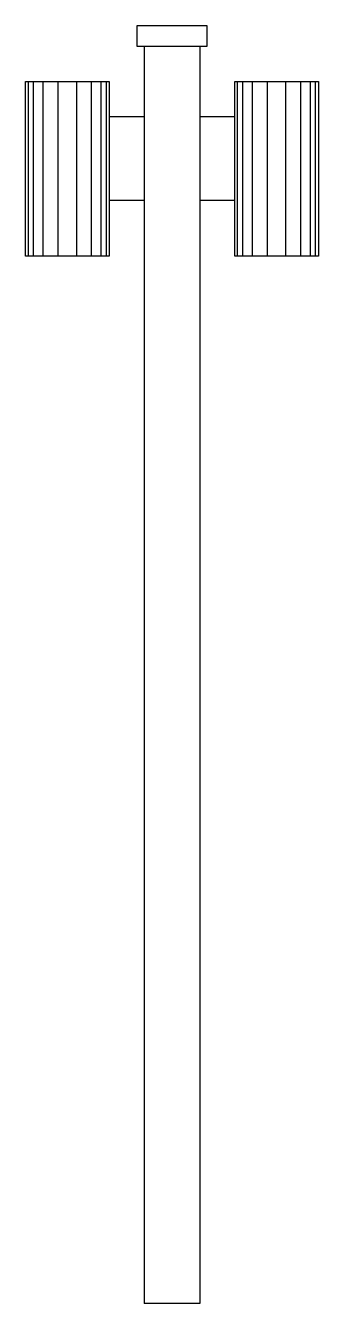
# Model space of a CAD drawing. Header units: millimetres. Extents: x -2877.29 to -2876.87, y 3735.06 to 3736.89.
import ezdxf

# ---------------------------------------------------------------- set-up
doc = ezdxf.new("R2010")
doc.units = ezdxf.units.MM
doc.header["$LTSCALE"] = 10
doc.layers.add('Ele_postes_luz', color=2, linetype='Continuous')

msp = doc.modelspace()

# ---------------------------------------------------------------- linework, layer by layer
at = {"layer": 'Ele_postes_luz'}
for p, q in [((-2877.1273, 3736.862), (-2877.1273, 3736.892)), ((-2877.1273, 3736.892), (-2877.0273, 3736.892)), ((-2877.0273, 3736.892), (-2877.0273, 3736.862)), ((-2877.0273, 3736.862), (-2877.1273, 3736.862)), ((-2877.1173, 3736.862), (-2877.1173, 3735.062)), ((-2877.0373, 3736.862), (-2877.0373, 3735.062)), ((-2877.1673, 3736.762), (-2877.1173, 3736.762)), ((-2877.0373, 3736.762), (-2876.9873, 3736.762)), ((-2877.1673, 3736.642), (-2877.1173, 3736.642)), ((-2877.0373, 3736.642), (-2876.9873, 3736.642)), ((-2877.0373, 3735.062), (-2877.1173, 3735.062))]:
    msp.add_line(p, q, dxfattribs=at)
at = {"layer": 'Ele_postes_luz', "color": 1}
for p, q in [((-2877.2832, 3736.562), (-2877.2832, 3736.812)), ((-2877.2759, 3736.562), (-2877.2759, 3736.812)), ((-2877.2619, 3736.562), (-2877.2619, 3736.812)), ((-2877.2406, 3736.562), (-2877.2406, 3736.812)), ((-2877.214, 3736.562), (-2877.214, 3736.812)), ((-2877.1927, 3736.562), (-2877.1927, 3736.812)), ((-2877.1788, 3736.562), (-2877.1788, 3736.812)), ((-2877.1714, 3736.562), (-2877.1714, 3736.812)), ((-2876.9832, 3736.562), (-2876.9832, 3736.812)), ((-2876.9759, 3736.562), (-2876.9759, 3736.812)), ((-2876.9619, 3736.562), (-2876.9619, 3736.812)), ((-2876.9406, 3736.562), (-2876.9406, 3736.812)), ((-2876.914, 3736.562), (-2876.914, 3736.812)), ((-2876.8927, 3736.562), (-2876.8927, 3736.812)), ((-2876.8788, 3736.562), (-2876.8788, 3736.812)), ((-2876.8714, 3736.562), (-2876.8714, 3736.812))]:
    msp.add_line(p, q, dxfattribs=at)
at = {"layer": 'Ele_postes_luz'}
for points in [[(-2877.2873, 3736.562), (-2877.2873, 3736.812), (-2877.1673, 3736.812), (-2877.1673, 3736.562)], [(-2876.9873, 3736.562), (-2876.9873, 3736.812), (-2876.8673, 3736.812), (-2876.8673, 3736.562)]]:
    msp.add_lwpolyline(points, close=True, dxfattribs=at)

doc.saveas('drawing.dxf')
